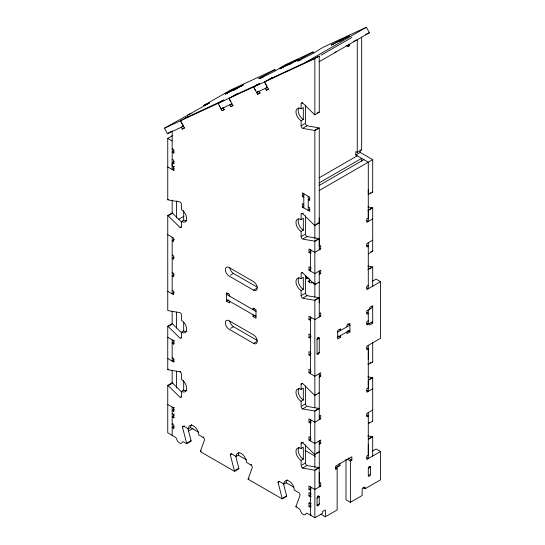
<?xml version="1.0" encoding="UTF-8"?>
<svg xmlns="http://www.w3.org/2000/svg" width="545" height="545" viewBox="0 0 545 545"><rect width="100%" height="100%" fill="white"/><g stroke="black" fill="none" stroke-linecap="round" stroke-linejoin="round"><path stroke-width="0.82" d="M180.742 337.723L181.478 337.3L181.478 332.205A7.283 4.203 60 0 0 186.628 329.234A7.283 4.203 60 0 0 181.478 320.317L181.478 315.221A2.078 1.199 60 0 0 180.007 312.673L168.173 310.623A2.078 1.199 60 0 1 167.751 310.452L167.751 215.507L172.166 212.959A2.091 1.206 60 0 1 172.588 213.272L181.465 221.985M172.166 163.527L172.166 166.089L173.637 166.94L174.373 166.518M283.495 483.817L286.602 495.861A2.078 1.199 60 0 1 286.663 496.386L282.249 498.934A2.078 1.199 60 0 0 282.187 498.409L278.045 482.352A2.078 1.199 60 0 1 279.517 481.501L283.931 484.049A7.283 4.203 60 0 1 289.082 481.078A7.283 4.203 60 0 1 294.225 489.996L298.64 492.544A2.078 1.199 60 0 1 300.111 495.092L295.969 506.366A2.078 1.199 60 0 0 295.908 506.816L299.007 508.608A2.078 1.199 60 0 1 300.397 510.542A4.162 2.405 60 0 0 303.17 514.405A4.162 2.405 60 0 0 305.943 513.744A2.078 1.199 60 0 1 307.332 513.41L314.847 517.75L314.847 470.281L319.254 467.733A2.085 1.206 60 0 0 318.839 467.556L306.998 465.512A2.078 1.199 60 0 1 305.527 462.964L305.527 444.822M319.254 317.047L319.254 297.883L314.847 300.431L314.847 407.858M314.847 238.846L314.847 224.622M319.254 472.74L319.254 483.497L320.726 482.645L320.726 486.045L314.847 489.444L308.961 486.045L308.961 489.444L310.432 490.289L311.168 489.866M319.254 217.966L319.254 246.415L320.726 245.57L320.726 248.963L314.847 252.362L308.961 248.963L308.961 252.362L310.432 253.214L311.168 252.785M355.783 154.971L360.197 152.423L372.698 159.637L372.698 192.119L368.291 194.667L368.291 162.185L355.783 154.971L355.783 151.571L357.254 152.423L357.254 39.751L355.824 40.419M357.254 152.423L361.669 149.875L361.669 37.203M368.291 444.434L368.291 455.191L366.819 456.036L366.819 459.435L380.546 451.512L380.546 479.818L365.102 488.736L362.895 487.462M368.291 345.353L368.291 387.958L366.819 388.81L366.819 392.202L372.698 388.81M368.291 189.66L368.291 218.109L366.819 218.961L366.819 222.353L372.698 218.961M368.291 364.516L372.698 361.969L372.698 342.805M235.713 456.233L238.819 468.278A2.078 1.199 60 0 1 238.88 468.802L234.473 471.35L200.342 451.642A2.078 1.199 60 0 1 200.41 451.192L204.552 439.917A2.078 1.199 60 0 0 203.081 437.369L198.666 434.821A7.283 4.203 60 0 0 193.516 425.904A7.283 4.203 60 0 0 188.372 428.881L183.958 426.333A2.078 1.199 60 0 0 182.486 427.178L186.628 443.242A2.078 1.199 60 0 1 186.69 443.759L191.104 441.212A2.078 1.199 60 0 0 191.043 440.694L187.936 428.649M282.249 498.934L248.125 479.232A2.078 1.199 60 0 1 248.186 478.782L252.328 467.501A2.078 1.199 60 0 0 250.857 464.953L246.449 462.405A7.283 4.203 60 0 0 241.299 453.494A7.283 4.203 60 0 0 236.148 456.465L231.734 453.917A2.078 1.199 60 0 0 230.269 454.768L234.411 470.826A2.078 1.199 60 0 1 234.473 471.35M262.881 77.846L262.39 76.934L259.808 78.616L275.266 70.87L285.015 64.889L312.925 51.986L313.423 52.899M300.942 60.25L300.445 59.337L297.87 61.02L313.327 53.274L323.076 47.292L366.424 27.25L369.381 32.741L319.036 61.81M182.847 125.166L183.44 126.263L167.41 133.675L164.454 128.184L206.691 104.511L209.634 102.814L203.435 105.682L230.153 90.252L274.871 69.583L275.361 70.496M228.777 92.303L225.126 94.162L234.663 88.903L233.192 89.755M235.338 89.271L233.866 90.116L243.411 84.863L239.752 86.723M187.085 117.216L188.556 116.364L180.49 120.772L181.076 121.869M220.303 101.854L223.416 100.246M223.954 107.447L223.218 107.876L224.199 109.702L222.013 110.717L218.075 103.393L223.961 99.994L184.918 118.217M167.41 133.675L172.179 130.923M234.895 94.946L229.009 98.338L232.947 105.662L230.76 106.67L229.779 104.838L231.244 103.993M283.434 67.028L279.776 68.888L289.32 63.636L287.849 64.48M235.61 94.782L237.082 93.931L235.44 94.687M289.995 63.997L288.523 64.848L298.067 59.589L294.409 61.449M183.481 125.99L181.274 127.264L182.255 129.097L184.442 128.089L180.504 120.765M255.816 85.436L259.468 83.576L253.589 86.975L257.526 94.299L260.449 92.861M182.255 129.097L184.462 127.823M266.88 86.314L264.516 81.92L272.589 77.513L271.117 78.364M167.751 215.507A2.091 1.206 60 0 1 168.173 215.82L180.007 227.442L181.478 226.591L181.478 221.495A7.283 4.203 60 0 0 186.628 218.525A7.283 4.203 60 0 0 181.478 209.607L181.478 204.511A2.078 1.199 60 0 0 180.007 201.963L168.173 199.913A2.085 1.199 60 0 1 167.751 199.743L167.751 138.41L172.833 135.48M220.439 107.787L221.032 108.884L223.239 107.61M334.766 43.293L331.115 45.153L340.652 39.901L339.181 40.746M341.327 40.262L339.855 41.113L349.399 35.854L345.741 37.714M305.139 62.634L366.424 27.25M222.013 110.717L224.22 109.443M230.76 106.67L232.967 105.396M164.454 128.184L314.847 58.656L319.254 56.108L319.254 112.27L314.847 114.811A2.085 1.206 60 0 1 314.424 114.498L302.584 102.882A2.078 1.199 60 0 0 301.113 103.734L301.113 108.83A7.283 4.203 60 0 0 295.969 111.8A7.283 4.203 60 0 0 301.113 120.718L301.113 125.813A2.078 1.199 60 0 0 302.584 128.361L314.424 130.412A2.085 1.199 60 0 1 314.847 130.582L319.254 128.034L319.254 222.98L314.847 225.528A2.085 1.206 60 0 1 314.424 225.214L302.584 213.592A2.078 1.199 60 0 0 301.113 214.444L301.113 219.54A7.283 4.203 60 0 0 295.969 222.51A7.283 4.203 60 0 0 301.113 231.427L301.113 236.523A2.078 1.199 60 0 0 302.584 239.071L314.424 241.122A2.085 1.199 60 0 1 314.847 241.292L319.254 238.744L319.254 249.814M258.746 91.192L256.538 92.466L267.472 87.411M321.196 55.161L351.838 37.469M266.757 87.575L265.286 88.426L266.267 90.252L268.453 89.244L264.516 81.92M257.526 94.299L259.733 93.025M266.267 90.252L268.474 88.978M346.797 45.351L347.451 46.57L349.658 45.296M172.901 148.376L172.166 148.799L173.637 149.65L173.637 153.05L174.373 152.62M174.373 150.924L172.166 152.198L173.637 153.05M174.373 161.395L172.166 162.669L173.637 163.52L174.373 163.098M174.373 168.214L172.166 169.488L172.166 131.474M167.751 166.94L173.637 170.34L174.373 169.911M301.848 103.305L302.584 102.882M301.113 108.83L303.32 107.556L303.32 119.444L301.113 120.718M317.367 112.801L318.103 112.379M167.751 199.743L168.487 199.313M301.113 125.813L304.791 123.688M303.32 127.932L306.998 125.813L318.839 127.864A2.085 1.199 60 0 1 319.254 128.034M314.424 130.412L318.103 128.286M168.909 215.398L172.588 213.272M178.774 219.247L183.897 216.29M181.478 221.495L183.685 220.221A7.283 4.203 60 0 0 186.846 220.793M174.373 239.344L172.166 240.618L173.637 241.462L173.637 238.07L167.751 234.67M174.373 257.179L172.166 258.453L173.637 259.297L173.637 255.905L172.166 255.053M319.2 177.786L357.254 155.816M319.227 182.868L361.669 158.363L361.669 161.306M319.234 185.409L363.876 159.637M309.696 198.843L308.225 199.695L309.696 200.54L309.696 197.147L302.339 192.903L302.339 196.295L303.81 195.451M319.254 190.491L372.698 159.637M174.373 274.728L172.166 276.002L173.637 276.853L173.637 273.454L172.166 272.602M303.81 204.504L302.339 203.66L302.339 207.052L303.81 206.208M301.848 214.022L303.32 213.17M309.696 209.6L308.225 210.452L308.225 196.295M174.373 292.563L172.166 293.837L172.166 237.218M301.113 219.54L303.32 218.266L303.32 230.153L301.113 231.427M316.631 223.941L318.103 223.089M370.075 193.08L370.811 192.658M230.515 275.15L233.451 273.454L257.288 287.215M301.113 236.523L304.791 234.398M303.32 238.649L306.998 236.523L318.839 238.574A2.085 1.199 60 0 1 319.254 238.744M314.424 241.122L318.103 238.996M367.868 210.268L371.547 208.142M180.742 371.383L180.007 371.813L168.173 369.762A2.085 1.206 60 0 1 167.751 369.585L167.751 326.217L172.166 323.669A2.085 1.199 60 0 1 172.588 323.982L181.465 332.695M368.291 253.806L372.698 251.259L372.698 207.89L368.291 210.438L368.291 221.508L366.819 220.657M167.751 326.217A2.085 1.199 60 0 1 168.173 326.53L171.852 324.411M228.069 293.544L226.597 294.395L256.021 311.379M308.961 252.362L311.168 251.088M229.534 296.099L229.534 294.402L226.591 292.699L226.591 301.194L228.798 299.92M253.554 290.151A5.198 3.004 60 0 0 257.233 288.033A5.198 3.004 60 0 0 253.554 281.663L229.043 267.506A5.198 3.004 60 0 0 225.364 269.632A5.198 3.004 60 0 0 229.043 276.002L253.554 290.151L256.497 288.455M181.478 332.205L183.685 330.931A7.283 4.203 60 0 0 186.846 331.503M167.751 337.287L173.637 340.686L174.373 340.257M174.373 341.96L172.166 343.234L173.637 344.079L174.373 343.657M311.168 267.227L310.432 267.649L308.961 266.798L308.961 270.197L314.847 273.59L320.726 270.197L320.726 273.59L319.254 274.442M301.848 273.154L302.584 272.732L314.424 284.347A2.085 1.206 60 0 0 314.847 284.66L319.254 282.112M308.961 270.197L311.168 268.923M372.698 240.188L366.819 243.588L366.819 246.987L368.291 246.136L366.819 245.284M254.535 308.838L253.064 309.689L253.064 307.986L256.007 309.689L256.007 318.178L253.064 316.482L253.064 314.785M310.194 280.096L307.993 281.37L310.929 283.073L312.401 282.221L313.872 283.073M174.373 359.795L172.166 361.069L172.166 339.835M230.515 328.369L233.451 326.673L257.288 340.434M167.751 358.521L173.637 361.914L174.373 361.492M253.064 316.482L255.271 315.208M314.847 300.431A2.085 1.199 60 0 0 314.424 300.261L302.584 298.21A2.078 1.199 60 0 1 301.113 295.663L301.113 290.567L303.32 289.293L303.32 277.405L301.113 278.679L301.113 273.583A2.078 1.199 60 0 1 302.584 272.732M315.16 283.925L315.896 283.502M370.811 251.797L371.547 251.368M167.751 369.585L168.487 369.163M301.113 295.663L304.791 293.537M303.32 297.781L306.998 295.663L318.839 297.713A2.085 1.199 60 0 1 319.254 297.883M314.424 300.261L318.103 298.135M367.868 269.4L371.547 267.282M186.69 443.759L183.59 441.968A2.078 1.199 60 0 0 182.2 442.302A4.162 2.405 60 0 1 179.428 442.962A4.162 2.405 60 0 1 176.655 439.1A2.078 1.199 60 0 0 175.265 437.165L167.751 432.825L167.751 385.356L172.166 382.808A2.085 1.199 60 0 1 172.588 383.121L181.465 391.835M368.291 269.577L372.698 267.03L372.698 286.193M167.751 385.356A2.085 1.199 60 0 1 168.173 385.669L171.852 383.544M253.554 343.37A5.198 3.004 60 0 0 257.233 341.252A5.198 3.004 60 0 0 253.554 334.882L229.043 320.726A5.198 3.004 60 0 0 225.364 322.851A5.198 3.004 60 0 0 229.043 329.221L253.554 343.37L256.497 341.674M180.742 396.862L181.478 396.44L181.478 391.344L183.685 390.07A7.283 4.203 60 0 0 186.846 390.642M372.453 281.24L376.132 279.115L380.546 281.663L380.546 338.275L366.819 346.204L366.819 349.604L368.291 348.752L368.291 359.509M319.254 313.647L320.726 312.803L320.726 316.195L314.847 319.595L308.961 316.195L308.961 319.595L311.168 318.321M368.291 285.342L366.819 286.193L366.819 289.586L380.546 281.663M167.751 404.519L173.637 407.919L174.373 407.49M174.373 409.193L172.166 410.467L173.637 411.312L174.373 410.889M172.166 413.58L173.637 414.425L174.373 414.002M310.432 334.882L308.961 334.031L308.961 337.43L311.168 336.156M174.359 415.692L172.152 416.966L173.637 417.824L174.373 417.402M317.054 339.549L319.254 338.275L319.254 352.431A1.56 0.899 -60 0 1 318.151 354.345A1.56 0.899 -60 0 1 317.054 353.705L317.054 339.549A1.56 0.899 -60 0 1 318.151 337.641A1.56 0.899 -60 0 1 319.254 338.275L317.783 337.43M172.888 423.622L172.152 424.044L173.637 424.902L173.637 428.295L174.373 427.873M174.373 426.176L172.166 427.45L173.637 428.295M337.655 332.184L349.91 325.106L347.703 323.832M337.655 337.28L349.91 330.202M182.486 427.178L184.694 425.904M310.432 352.431L308.961 351.58L308.961 354.979L311.168 353.705M368.291 320.726L366.819 321.577L366.819 324.97L372.698 321.577M340.598 335.584L340.598 337.28L337.655 338.976L337.655 330.488L340.598 328.785L340.598 330.488L339.126 329.636M346.967 326.809L346.967 325.106L349.91 323.41L349.91 331.905L346.967 333.601L346.967 331.905M317.054 353.705L319.254 352.431M188.372 428.881L190.573 427.607A7.283 4.203 60 0 1 191.663 424.582M369.755 309.117L369.755 307.421L372.698 305.725L372.698 323.274L369.755 324.97L369.755 323.274M188.59 430.986L193.005 428.438M187.364 442.812L191.043 440.694M310.432 370.266L308.961 369.415L308.961 372.814L311.168 371.54M203.081 437.369L203.816 436.947M305.527 385.989L305.527 403.825A2.078 1.199 60 0 0 306.998 406.372L318.839 408.423A2.085 1.206 60 0 1 319.254 408.593L314.847 411.141A2.085 1.206 60 0 0 314.424 410.971L302.584 408.92A2.078 1.199 60 0 1 301.113 406.372L301.113 401.277A7.283 4.203 60 0 1 295.969 392.359A7.283 4.203 60 0 1 301.113 389.389L301.113 384.293L302.584 383.442L314.424 395.057A2.085 1.199 60 0 0 314.847 395.37L319.254 392.829A2.085 1.199 60 0 1 319.043 392.686M319.254 377.058L320.726 376.207L320.726 372.814L314.847 376.207L308.961 372.814M301.113 389.389L303.32 388.115L303.32 400.003L301.113 401.277M200.41 451.192L201.139 450.769M200.342 451.642L201.078 451.219M315.16 394.635L315.896 394.212M367.868 364.203L368.604 363.781M370.075 362.929L370.811 362.507M301.848 405.95L305.527 403.825M302.584 408.92L306.263 406.795M230.269 454.768L231.734 453.917M315.16 410.542L318.839 408.423M368.604 379.688L372.283 377.569A2.085 1.199 60 0 1 372.698 377.74L372.698 421.108L368.291 423.656M236.148 456.465L238.356 455.191A7.283 4.203 60 0 1 238.976 452.718M372.698 377.74L368.291 380.287L368.291 391.358L366.819 390.506M319.254 416.264L320.726 415.419L320.726 418.812L314.847 422.212L308.961 418.812L308.961 422.212L311.168 420.938M311.168 422.634L310.432 423.063L308.961 422.212M235.147 470.403L238.819 468.278M250.857 464.953L251.592 464.531M314.847 470.281A2.085 1.206 60 0 0 314.424 470.103L302.584 468.06A2.078 1.199 60 0 1 301.113 465.512L301.113 460.416A7.283 4.203 60 0 1 295.969 451.498A7.283 4.203 60 0 1 301.113 448.521L301.113 443.426L303.32 442.152M310.432 437.499L308.961 436.647L308.961 440.047L311.168 438.773M248.186 478.782L248.922 478.353M301.113 448.521L303.32 447.247L303.32 459.142L301.113 460.416M248.125 479.232L248.861 478.803M372.698 410.038L366.819 413.437L366.819 416.83L368.291 415.985L366.819 415.133M319.254 444.291L320.726 443.439L320.726 440.047L314.847 443.439L308.961 440.047M316.631 452.922L317.367 452.5M368.604 422.92L369.34 422.491M301.848 465.083L305.527 462.964M302.584 468.06L306.263 465.934M278.045 482.352L279.517 481.501M283.931 484.049L286.139 482.775A7.283 4.203 60 0 1 287.222 479.75M315.16 469.681L318.839 467.556M368.604 438.827L372.283 436.702A2.085 1.199 60 0 1 372.698 436.872L372.698 456.042M368.291 439.42L372.698 436.872M282.923 497.987L286.602 495.861M339.31 465.43L335.631 467.556A2.078 1.199 60 0 1 335.693 468.08L340.107 465.532A2.078 1.199 60 0 0 340.046 465.008L339.63 463.4M320.971 514.214L325.385 516.762L337.151 509.963L337.151 468.639L335.679 469.483L335.679 466.091L351.866 456.744L351.866 460.144L350.394 460.995L347.451 459.292M372.521 451.049L376.132 448.964L380.546 451.512M308.961 489.444L311.168 488.17M311.168 492.98L310.432 493.402L308.961 492.557L308.961 495.95L310.446 496.808L311.181 496.386M308.961 495.95L311.168 494.676M295.908 506.816L296.644 506.394M317.054 498.076L319.254 496.802L319.254 503.88A1.56 0.899 -60 0 1 318.151 505.787A1.56 0.899 -60 0 1 317.054 505.154L317.054 498.076A1.56 0.899 -60 0 1 318.151 496.168A1.56 0.899 -60 0 1 319.254 496.802L317.783 495.95M368.291 468.496L370.491 467.222L370.491 474.3A1.56 0.899 -60 0 1 369.387 476.207A1.56 0.899 -60 0 1 368.291 475.574L368.291 468.496A1.56 0.899 -60 0 1 369.387 466.581A1.56 0.899 -60 0 1 370.491 467.222L369.169 466.459M311.168 506.85L310.432 507.279L308.961 506.428L308.961 503.028L309.696 502.606M311.181 503.464L310.446 503.887L308.961 503.028M308.961 506.428L311.168 505.154M317.054 505.154L319.254 503.88M368.291 475.574L370.491 474.3M311.168 514.78L310.432 515.202L310.432 486.896M314.847 517.75L322.442 513.363L322.442 511.666L325.385 509.963L325.385 516.762M345.98 459.285L345.98 499.772L350.394 502.32L362.159 495.528L362.159 488.736L365.102 487.039L365.102 488.736M274.871 69.583L258.766 78.555L262.39 76.934M312.925 51.986L296.827 60.958L300.445 59.337M231.005 90.763L241.939 85.708M285.662 65.495L296.596 60.441M336.994 41.761L347.928 36.706M226.591 93.311L237.525 88.256M281.247 68.043L292.181 62.988M332.586 44.309L343.514 39.254M365.763 34.41L369.381 32.741M233.423 95.791L257.996 84.427M268.93 79.372L319.254 56.108M353.671 41.413L355.108 40.746M334.882 52.388L336.517 51.625M347.451 46.57L349.638 45.562L348.902 44.193M221.032 108.884L231.959 103.829M204.981 104.967L208.088 103.53M187.821 114.872L190.927 113.442M218.075 103.393L220.814 102.133M367.841 206.95L372.283 207.72A2.091 1.206 60 0 1 372.698 207.89M367.841 266.089L372.283 266.852A2.091 1.206 60 0 1 372.698 267.03M367.841 376.799L372.283 377.569M367.841 435.932L372.283 436.702M361.301 149.657L361.669 149.875M302.339 196.295L303.81 197.147M308.225 207.052L309.696 207.904L309.696 211.303L302.339 207.052M167.751 138.41L172.166 140.957M172.166 159.276L173.637 160.121L173.637 163.52M319.254 248.118L320.726 248.963M366.819 287.889L368.291 288.741L368.291 242.736M319.254 272.745L320.726 273.59M371.227 306.576L372.698 307.421L366.819 310.82L366.819 314.213L368.291 313.368L366.819 312.517M371.227 322.422L372.698 323.274M366.819 323.274L368.291 324.125L368.291 309.969M347.703 330.631L349.91 331.905M319.254 315.351L320.726 316.195M366.819 347.901L368.291 348.752M338.391 336.006L340.598 337.28M308.961 319.595L310.432 320.446M308.961 337.43L310.432 338.275M226.597 299.491L256.021 316.475M226.591 301.194L229.534 302.891L229.534 301.194M308.961 354.979L310.432 355.831M172.166 290.437L173.637 291.289L173.637 294.682L167.751 291.289M319.254 375.362L320.726 376.207M319.254 417.967L320.726 418.812M366.819 457.739L368.291 458.583L368.291 412.585M348.187 458.018L351.866 460.144M172.166 357.67L173.637 358.521L173.637 361.914M319.254 442.594L320.726 443.439M335.679 467.787L337.151 468.639M305.125 450.429L315.364 456.342M319.254 485.193L320.726 486.045M190.573 427.607L198.816 432.362M238.356 455.191L246.592 459.946M286.139 482.775L293.687 487.135M168.173 326.53L180.007 338.152A2.078 1.199 60 0 0 181.478 337.3M168.173 385.669L180.007 397.285A2.078 1.199 60 0 0 181.478 396.44M253.589 86.975L254.181 88.072M254.767 89.169L255.36 90.272M229.602 99.435L230.78 101.636M219.26 105.587L219.853 106.691M181.669 122.972L182.262 124.069M258.725 91.458L259.713 93.284M360.197 149.875L360.197 152.423M350.394 460.995L350.394 502.32M319.254 271.049L319.254 302.891M319.254 373.659L319.254 419.664M319.254 440.891L319.254 486.896M314.847 58.656L314.847 114.811M314.847 130.582L314.847 225.528M314.847 241.292L314.847 296.998M314.847 411.141L314.847 467.685M310.432 249.814L310.432 271.049M310.432 317.047L310.432 373.659M310.432 419.664L310.432 440.891M309.451 278.829L309.451 282.228M305.527 105.13L305.527 123.265A2.078 1.199 60 0 0 306.998 125.813M305.527 215.84L305.527 233.975A2.078 1.199 60 0 0 306.998 236.523M305.527 275.279L305.527 293.115A2.078 1.199 60 0 0 306.998 295.663M303.81 193.748L303.81 207.904M183.685 210.711L183.685 220.221M183.685 322.211L183.685 330.931M183.685 380.56L183.685 390.07M176.58 200.955L176.58 217.966M176.58 312.135L176.58 328.036M176.58 371.118L176.58 387.856M173.637 166.94L173.637 170.34M173.637 340.686L173.637 344.079M173.637 407.919L173.637 411.312M173.637 414.425L173.637 417.824M172.166 200.11L172.166 213.715M172.166 311.263L172.166 323.812M172.166 370.246L172.166 383.632M172.166 407.067L172.166 435.373M372.698 192.119A2.085 1.206 60 0 1 372.487 191.983M372.698 251.259A2.085 1.206 60 0 1 372.283 250.945M372.698 361.969A2.078 1.199 60 0 1 372.283 361.655M372.698 421.108A2.085 1.206 60 0 1 372.487 420.965M319.254 112.27A2.085 1.206 60 0 1 318.839 111.95M303.32 119.444A7.283 4.203 60 0 1 298.796 113.714A7.283 4.203 60 0 1 299.014 107.76M319.254 222.98A2.085 1.206 60 0 1 318.839 222.667M303.32 230.153A7.283 4.203 60 0 1 298.606 219.097M301.113 290.567A7.283 4.203 60 0 1 295.969 281.649A7.283 4.203 60 0 1 301.113 278.672M303.32 289.293A7.283 4.203 60 0 1 298.796 283.564A7.283 4.203 60 0 1 299.014 277.609M181.478 226.591A2.078 1.199 60 0 1 180.007 227.442M180.007 371.813A2.078 1.199 60 0 1 181.478 374.361L181.478 379.456A7.283 4.203 60 0 1 186.628 388.367A7.283 4.203 60 0 1 181.478 391.344M301.113 443.426A2.078 1.199 60 0 1 302.584 442.581L314.424 454.196A2.085 1.199 60 0 0 314.847 454.51L319.254 451.962A2.085 1.199 60 0 1 318.839 451.648M301.113 384.293A2.078 1.199 60 0 1 302.584 383.442M303.32 459.142A7.283 4.203 60 0 1 298.796 453.413A7.283 4.203 60 0 1 299.014 447.452M303.32 400.003A7.283 4.203 60 0 1 298.796 394.273A7.283 4.203 60 0 1 299.014 388.319M233.451 326.673A5.198 3.004 60 0 1 229.847 321.162M233.451 273.454A5.198 3.004 60 0 1 229.847 267.942M307.979 277.984L306.508 278.829L306.508 277.132L307.979 277.984"/></g></svg>
